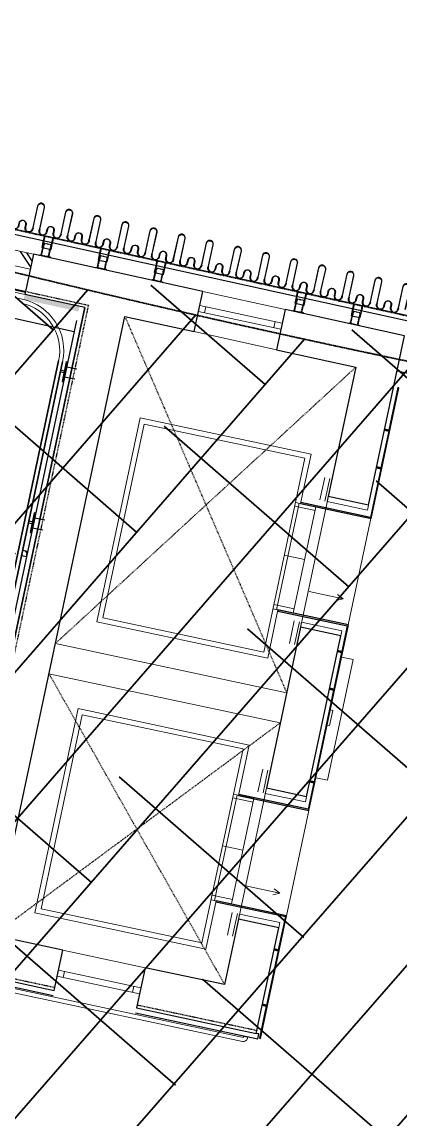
# Model space of a CAD drawing. Header units: millimetres. Extents: x 306 to 836129804, y -168137 to 818603917.
# Drawn here: x 834531193 to 834534871, y 818145153 to 818155819 of the extents above; entities that cross this region are included whole.
import ezdxf

# ---------------------------------------------------------------- set-up
doc = ezdxf.new("R2010")
doc.units = ezdxf.units.MM
doc.header["$LTSCALE"] = 3
for name, pattern in [('ACAD_ISO03W100', [30, 12, -18]), ('DASHED', [0.75, 0.5, -0.25]), ('Member Hidden', [4.5, 2.5, -2])]:
    doc.linetypes.add(name, pattern=pattern)
for name, color, linetype in [('_ANCILIARY HATCH', 1, 'Continuous'), ('_P34', 251, 'Continuous'), ('A-ALUM_CLADD', 251, 'Continuous'), ('A-ALUM_CLADD_H', 251, 'Member Hidden'), ('A-ALUM_CLADD_S', 251, 'Continuous'), ('A-DRAIN', 251, 'Continuous'), ('A-FLOR-BALUSTRADE', 251, 'Continuous'), ('A-FLOR-HRAL_FIX', 251, 'Continuous'), ('ADS060_1', 251, 'Continuous'), ('ADS230_O', 251, 'Member Hidden'), ('ADS240__', 251, 'Continuous'), ('ADS240_H', 251, 'Continuous'), ('ADS280_R', 251, 'Member Hidden')]:
    doc.layers.add(name, color=color, linetype=linetype)
for name, color, linetype, lineweight in [('A-DETL-MBND', 251, 'Continuous', 13), ('A-FLOR-HRAL', 251, 'Continuous', 13), ('A-GENM', 251, 'Continuous', 5), ('A-WALL', 251, 'Continuous', 5), ('ADS060', 251, 'Continuous', 30), ('ADS280__', 251, 'Continuous', 13), ('ADS280_BConcrete', 251, 'Continuous', 13), ('ADS280_S', 251, 'Continuous', 30), ('Eva-New', 1, 'ACAD_ISO03W100', 18), ('Hatch (HOR not under LTC submission)', 252, 'Continuous', 35), ('I-WALL', 8, 'Continuous', 30), ('UAJ-28STRU', 251, 'Continuous', 35)]:
    doc.layers.add(name, color=color, linetype=linetype, lineweight=lineweight)

# ---------------------------------------------------------------- blocks, each defined once
blk = doc.blocks.new('LFT_door_para - Lift Door 2200H x 1100W CLEAR-2646284-P34 STAIR AND LIFT TOWER AT BRIDGE DECK LEVEL')
at = {"layer": 'A-GENM'}
for p, q in [((-446.0857154356059, 200.0000000000001), (-446.0857154356059, -199.9999999999931)), ((-396.0857154356054, 200.0000000000001), (-446.0857154356059, 200.0000000000001)), ((-396.0857154356053, -199.9999999999931), (-396.0857154356054, 200.0000000000001)), ((853.914284564395, 200.0000000000001), (803.914284564395, 200)), ((803.914284564395, 200), (803.914284564395, -199.9999999999932)), ((853.9142845643947, -199.9999999999931), (853.914284564395, 200.0000000000001)), ((-621.0857154356069, -199.9999999999465), (1028.914284564393, -199.9999999999464)), ((-446.0857154356059, -199.9999999999931), (-396.0857154356053, -199.9999999999931)), ((803.914284564395, -199.9999999999932), (853.9142845643947, -199.9999999999931)), ((-396.0857154356054, -222.5000000002477), (-621.0857154356054, -222.5000000002476)), ((-396.0857154356053, -272.5000000007431), (-621.0857154356023, -272.5000000007431)), ((803.9142845643951, -222.5000000002476), (1028.914284564395, -222.5000000002476)), ((803.914284564395, -272.5000000007431), (1028.914284564398, -272.5000000007431))]:
    blk.add_line(p, q, dxfattribs=at)
blk = doc.blocks.new('Handrail Fix')
at = {"layer": 'A-FLOR-HRAL_FIX'}
for p, q in [((-50.00000059604645, 100.3151458501816), (-50, -8.344650268554688e-07)), ((49.99999940395355, 100.315146446228), (50, -3.576278686523438e-07)), ((-7.500000238418579, -15.00000083446503), (-7.49999988079071, -50.00000083446503)), ((7.50000011920929, -50.00000083446503), (7.499999761581421, -15.00000071525574))]:
    blk.add_line(p, q, dxfattribs=at)
blk.add_lwpolyline([(97.80346667766571, -1.192092895507812e-07), (-97.80346667766571, -1.192092895507812e-07), (-97.80346667766571, -15.00000131130219), (97.80346667766571, -15.00000143051147)], close=True, dxfattribs=at)
blk = doc.blocks.new('Cladding_Fixing')
at = {"layer": 'A-ALUM_CLADD_H', "ltscale": 0.3}
for p, q in [((0.2337154150009155, 33.0491738319397), (72.23171532154083, 32.5400218963623)), ((72.27697360515594, 38.93986201286316), (142.3540322780609, 38.44429433345795)), ((-0.233715295791626, -33.04917371273041), (71.76428484916687, -33.55832540988922)), ((71.71902656555176, -39.95816540718079), (141.7960855960846, -40.45373260974884))]:
    blk.add_line(p, q, dxfattribs=at)
at = {"layer": 'A-ALUM_CLADD_H', "ltscale": 0.2}
for p, q in [((118.7305524349213, 32.21119368076324), (72.23171496391296, 32.54002177715302)), ((118.7659106254578, 37.21106898784637), (72.26707303524017, 37.53989696502686)), ((118.7659106254578, 37.2110687494278), (118.227764248848, -38.88702857494354)), ((118.2277636528015, -38.88702881336212), (71.72892618179321, -38.55820059776306)), ((118.2631219625473, -33.88715398311615), (71.76428461074829, -33.5583256483078))]:
    blk.add_line(p, q, dxfattribs=at)
at = {"layer": 'A-ALUM_CLADD_H', "ltscale": 0.1}
for p, q in [((142.3540327548981, 38.44429469108582), (187.1788446903229, 38.12730467319489)), ((142.3893904685974, 43.44416975975037), (187.2142174243927, 43.12717986106873)), ((141.623131275177, -45.45263481140137), (186.5852938890457, -45.77059614658356)), ((141.6584891080856, -40.45275986194611), (186.6206666231155, -40.77072107791901))]:
    blk.add_line(p, q, dxfattribs=at)
at = {"layer": 'A-ALUM_CLADD_S'}
for p, q in [((0.2690731287002563, 38.04904866218567), (72.26707315444946, 37.53989684581757)), ((72.31233143806458, 43.93973696231842), (71.68366885185242, -44.95804023742676)), ((72.31233143806458, 43.93973696231842), (142.3893903493881, 43.44416964054108)), ((-0.269073486328125, -38.04904878139496), (71.72892677783966, -38.55820059776306)), ((71.68366885185242, -44.95804023742676), (141.7607278823853, -45.45360743999481))]:
    blk.add_line(p, q, dxfattribs=at)
blk.add_lwpolyline([(-8.353578329086304, -49.94217658042908), (-7.646420836448669, 50.05532348155975), (0.3535786867141724, 49.9987496137619), (-0.3535784482955933, -49.99874973297119)], close=True, dxfattribs=at)
blk = doc.blocks.new('Cladding')
at = {"layer": 'A-ALUM_CLADD', "flags": 128}
for points in [[(212.3078780174255, -5117.429079174995), (201.808140039444, -5117.354798793793, -1), (202.3457899093628, -5041.356700062752), (229.3451141119003, -5041.547706961632, 1), (229.797872543335, -4977.549309492111), (202.798547744751, -4977.358301401138, -1), (203.3361977338791, -4901.360204219818), (213.8359352350235, -4901.434484839439), (213.8147126436234, -4904.434409618378), (203.3149741888046, -4904.36012840271, 0.9999999999999999), (202.8197705745697, -4974.358377456665), (229.8190947771072, -4974.549383640289, -0.9999999999999999), (229.323890209198, -5044.547633051872), (202.3245666027069, -5044.356625795364, 0.9999999999999999), (201.8293627500534, -5114.354873299599), (212.3291008472443, -5114.429154038429)], [(215.3078145980835, -5117.450302243233), (428.8020687103271, -5118.960671424866, -1), (428.349310874939, -5182.959070682526), (214.8550570011139, -5181.448701381683), (214.8338325023651, -5184.448625802994), (428.3280875682831, -5185.958994150162, 0.9999999999999999), (428.8232915401459, -5115.960746765137), (215.3290374279022, -5114.450378060341)], [(210.3270626068115, -5397.42207300663), (199.8273236751556, -5397.347791194916, -1), (200.3649733066559, -5321.349693655968), (227.364297747612, -5321.540701508522, 1), (227.8170570135117, -5257.542303442955), (200.8177313804626, -5257.351295113564, -1), (201.3553819656372, -5181.353196978569), (211.8551198244095, -5181.427477478981), (211.8338972330093, -5184.427403211594), (201.3341586589813, -5184.353121995926, 0.9999999999999999), (200.8389551639557, -5254.351370930672), (227.8382787704468, -5254.542377233505, -0.9999999999999999), (227.3430752754211, -5324.540626168251), (200.3437507152557, -5324.349618792534, 0.9999999999999999), (199.8485474586487, -5394.347867369652), (210.3482849597931, -5394.422148108482)], [(213.3269978761673, -5397.443109989166), (426.8212517499924, -5398.953480362892, -1), (426.3684928417206, -5462.951878070831), (212.8742399215698, -5461.441508769989), (212.8530162572861, -5464.441433310509), (426.3472712039948, -5465.951803088188, 0.9999999999999999), (426.8424744606018, -5395.953555107117), (213.3482203483582, -5394.443185448647)], [(208.3462462425232, -5677.415066003799), (197.8465087413788, -5677.34078514576, -1), (198.3841576576233, -5601.342687249184), (225.383482336998, -5601.533694148064, 1), (225.8362407684326, -5537.535296320915), (198.8369157314301, -5537.344289302826, -1), (199.374566078186, -5461.346190929413), (209.8743042945862, -5461.420470952988), (209.8530813455582, -5464.420395374298), (199.3533425331116, -5464.346115350723, 0.9999999999999999), (198.8581390380859, -5534.344363451004), (225.8574631214142, -5534.535371422768, -0.9999999999999999), (225.3622591495514, -5604.533619523048), (198.3629353046417, -5604.342611908913, 0.9999999999999999), (197.8677318096161, -5674.340860724449), (208.3674693107605, -5674.415140986443)], [(206.3654298782349, -5957.408059477806), (195.8656921386719, -5957.333778619766, -1), (196.4033421278, -5881.335681080818), (223.4026665687561, -5881.52668774128, 1), (223.8554250001907, -5817.528289198875), (196.8561000823975, -5817.337282776833, -1), (197.3937504291534, -5741.339184641838), (207.8934881687164, -5741.413464188576), (207.8722653388977, -5744.413389801979), (197.3725266456604, -5744.339108467102, 0.9999999999999999), (196.8773233890533, -5814.33735704422), (223.8766479492188, -5814.528364658356, -0.9999999999999999), (223.3814432621002, -5884.526613116264), (196.3821196556091, -5884.335605978966, 0.9999999999999999), (195.8869153261185, -5954.333854436874), (206.3866535425186, -5954.408134698868)], [(211.3461730480194, -5677.436289548874), (424.8404264450073, -5678.946657776833, -1), (424.3876695632935, -5742.945057272911), (210.8934144973755, -5741.434687495232), (210.8721922636032, -5744.434612870216), (424.366446018219, -5745.944981694221, 0.9999999999999999), (424.8616496324539, -5675.946733117104), (211.3673961162567, -5674.436364650726)], [(209.3653559684753, -5957.429097771645), (422.859610080719, -5958.939466357231, -1), (422.4068520069122, -6022.937864899635), (208.9125983715057, -6021.427495598793), (208.8913748264313, -6024.427420496941), (422.3856290578842, -6025.937789320946, 0.9999999999999999), (422.880833029747, -5955.939541578293), (209.3865783214569, -5954.429172039032)], [(204.3846145868301, -6237.401053071022), (193.8848767280579, -6237.326772332191, -1), (194.4225269556046, -6161.328674435616), (221.4218512773514, -6161.519681572914, 1), (221.874608874321, -6097.521282196045), (194.8752837181091, -6097.330275416374, -1), (195.4129346609116, -6021.332177400589), (205.9126727581024, -6021.40645813942), (205.8914494514465, -6024.406382799149), (195.3917112350464, -6024.332102537155, 0.9999999999999999), (194.8965076208115, -6094.330351352692), (221.8958320617676, -6094.521358370781, -0.9999999999999999), (221.4006280899048, -6164.519606471062), (194.401303768158, -6164.328599214554, 0.9999999999999999), (193.9060994386673, -6234.326847434044), (204.405837893486, -6234.401128649712)], [(207.3845410346985, -6237.422275781631), (420.87879550457, -6238.932644963264, -1), (420.4260375499725, -6302.931044459343), (206.9317831993103, -6301.420674681664), (206.9105608463287, -6304.420599222183), (420.4048144817352, -6305.930968999863, 0.9999999999999999), (420.9000180959702, -6235.932720661163), (207.4057646989822, -6234.422351717949)], [(202.4037983417511, -6517.394046783447), (191.9040608406067, -6517.31976544857, -1), (192.4417111873627, -6441.321667313576), (219.4410347938538, -6441.512674570084, 1), (219.893793463707, -6377.514276385307), (192.8944687843323, -6377.323268890381, -1), (193.4321184158325, -6301.325170397758), (203.931856751442, -6301.399450659752), (203.9106338024139, -6304.399376988411), (193.410896062851, -6304.325095772743, 0.9999999999999999), (192.915691614151, -6374.323343873024), (219.9150165319443, -6374.514351248741, -0.9999999999999999), (219.4198126792908, -6444.51259958744), (192.4204879999161, -6444.321593165398, 0.9999999999999999), (191.9252842664719, -6514.319840431213), (202.4250221252441, -6514.394121170044)], [(200.4229834079742, -6797.387040019035), (189.9232449531555, -6797.312759041786, -1), (190.4608956575394, -6721.314660429955), (217.4602196216583, -6721.505668640137, 1), (217.9129772186279, -6657.507269978523), (190.9136524200439, -6657.316262364388, -1), (191.4513030052185, -6581.318164825439), (201.9510412216187, -6581.392445087433), (201.9298186302185, -6584.39237010479), (191.4300796985626, -6584.318089127541, 0.9999999999999999), (190.9348754882812, -6654.316337943077), (217.9342005252838, -6654.507344841957, -0.9999999999999999), (217.4389967918396, -6724.505593419075), (190.4396722316742, -6724.314585804939, 0.9999999999999999), (189.9444680213928, -6794.312834262848), (200.444206237793, -6794.387115240097)], [(205.4037245512009, -6517.415084481239), (418.8979780673981, -6518.925452947617, -1), (418.4452211856842, -6582.923851966858), (204.950966835022, -6581.413482785225), (204.9297432899475, -6584.413407206535), (418.4239979982376, -6585.923776626587, 0.9999999999999999), (418.919201374054, -6515.925528764725), (205.4249477386475, -6514.415159463882)], [(203.4229176044464, -6797.408263087273), (416.9171714782715, -6798.91863155365, -1), (416.464412689209, -6862.917030453682), (202.9701591730118, -6861.40666115284), (202.9489364624023, -6864.406586527824), (416.4431900978088, -6865.916955113411, 0.9999999999999999), (416.9383949041367, -6795.918707489967), (203.4441397190094, -6794.408338308334)], [(198.4421670436859, -7077.380033016205), (187.9424300193787, -7077.305752277374, -1), (188.4800796508789, -7001.307655215263), (215.4794034957886, -7001.498661398888, 1), (215.9321613311768, -6937.500262975693), (188.9328372478485, -6937.309256076813, -1), (189.4704866409302, -6861.3111577034), (199.9702255725861, -6861.385438799858), (199.9490027427673, -6864.385363578796), (189.4492635726929, -6864.311082720757, 0.9999999999999999), (188.9540603160858, -6934.309330821037), (215.9533849954605, -6934.500338196754, -0.9999999999999999), (215.458181142807, -7004.498586416245), (188.4588568210602, -7004.307579040527, 0.9999999999999999), (187.9636528491974, -7074.305827975273), (198.4633901119232, -7074.380108714104)], [(196.4613518714905, -7357.37302672863), (185.9616137742996, -7357.298745989799, -1), (186.4992635250092, -7281.300647974014), (213.4985880851746, -7281.491655111313, 1), (213.9513456821442, -7217.493256449699), (186.9520208835602, -7217.30224943161, -1), (187.4896714687347, -7141.304151296616), (197.9894099235535, -7141.378432154655), (197.9681866168976, -7144.378356575966), (187.4684484004974, -7144.304075956345, 0.9999999999999999), (186.9732439517975, -7214.302324414253), (213.9725694656372, -7214.493332147598, -0.9999999999999999), (213.4773646593094, -7284.491579651833), (186.4780406951904, -7284.300572752953, 0.9999999999999999), (185.9828367233276, -7354.298821806908), (196.4825747013092, -7354.373101592064)], [(201.4420999288559, -7077.401070952415), (414.9363540410995, -7078.91143989563, -1), (414.4835963249207, -7142.909839034081), (200.989342212677, -7141.399469256401), (200.968119263649, -7144.399394869804), (414.4623727798462, -7145.909763216972, 0.9999999999999999), (414.9575765132904, -7075.911514878273), (201.4633231163025, -7074.401145458221)], [(199.4612848758698, -7357.394250392914), (412.9555387496948, -7358.904618024826, -1), (412.5027806758881, -7422.903017640114), (199.008526802063, -7421.392648458481), (198.9873034954071, -7424.392573356628), (412.4815576076508, -7425.90294277668, 0.9999999999999999), (412.9767619371414, -7355.904694080353), (199.4825077056885, -7354.394324421883)], [(194.4805359840393, -7637.366020560265), (183.9807976484299, -7637.291739583015, -1), (184.5184481143951, -7561.293641328812), (211.5177720785141, -7561.484648108482, 1), (211.9705300331116, -7497.486249566078), (184.9712054729462, -7497.295242547989, -1), (185.508855342865, -7421.297144412994), (196.0085937976837, -7421.371425867081), (195.9873708486557, -7424.37135052681), (185.4876327514648, -7424.297069430351, 0.9999999999999999), (184.9924280643463, -7494.295318007469), (211.991753578186, -7494.486325621605, -0.9999999999999999), (211.4965496063232, -7564.484573364258), (184.49722468853, -7564.293566584587, 0.9999999999999999), (184.0020208358765, -7634.291814923286), (194.5017585754395, -7634.366095542908)], [(197.4804670810699, -7637.387058496475), (410.9747214317322, -7638.897426724434, -1), (410.5219640731812, -7702.895826101303), (197.0277097225189, -7701.385455965996), (197.0064871311188, -7704.385381698608), (410.5007401704788, -7705.895750164986, 0.9999999999999999), (410.9959442615509, -7635.897501826286), (197.501690864563, -7634.387133479118)], [(192.4997206926346, -7917.359013676643), (181.9999812841415, -7917.284732699394, -1), (182.5376324653625, -7841.286634922028), (209.5369560718536, -7841.477641820908, 1), (209.9897139072418, -7777.479243516922), (182.9903906583786, -7777.288236856461, -1), (183.5280394554138, -7701.29013812542), (194.0277779102325, -7701.364419102669), (194.0065553188324, -7704.364344477654), (183.5068168640137, -7704.290063261986, 0.9999999999999999), (183.0116128921509, -7774.288311958313), (210.0109374523163, -7774.479318976402, -0.9999999999999999), (209.5157339572906, -7844.477566480637), (182.5164086818695, -7844.286559581757, 0.9999999999999999), (182.0212055444717, -7914.284808039665), (192.5209426879883, -7914.359088778496)], [(190.5189046859741, -8197.35200726986), (180.0191663503647, -8197.277726888657, -1), (180.5568165779114, -8121.279628515244), (207.5561407804489, -8121.470635056496, 1), (208.008898973465, -8057.472237706184), (181.009575009346, -8057.28122985363, -1), (181.5472242832184, -7981.283131361008), (192.0469626188278, -7981.357411980629), (192.0257395505905, -7984.357337117195), (181.5260014533997, -7984.283055901527, 0.9999999999999999), (181.0307968854904, -8054.28130531311), (208.0301215648651, -8054.472311377525, -0.9999999999999999), (207.5349177122116, -8124.470559954643), (180.5355927944183, -8124.279553294182, 0.9999999999999999), (180.0403901338577, -8194.277801632881), (190.5401269197464, -8194.352082014084)], [(195.4996528625488, -7917.380236625671), (408.9939069747925, -7918.890605807304, -1), (408.5411477088928, -7982.889005064964), (195.0468949079514, -7981.378635287285), (195.0256714820862, -7984.378559231758), (408.5199253559113, -7985.888929128647, 0.9999999999999999), (409.0151288509369, -7915.890680909157), (195.5208747386932, -7914.380311727524)], [(193.518835067749, -8197.373044133186), (407.013089299202, -8198.883414268494, -1), (406.5603311061859, -8262.88181257248), (193.0660774707794, -8261.371443152428), (193.0448544025421, -8264.371367573738), (406.5391081571579, -8265.881737351418, 0.9999999999999999), (407.0343126058578, -8195.883488893509), (193.5400584936142, -8194.373120069504)], [(188.5380887985229, -8477.345000386238), (178.0383504629135, -8477.270720005035, -1), (178.5760008096695, -8401.27262198925), (205.5753248929977, -8401.46362888813, 1), (206.0280826091766, -8337.465230345726), (179.0287593603134, -8337.274222970009, -1), (179.5664083957672, -8261.276125311852), (190.0661466121674, -8261.350405097008), (190.0449235439301, -8264.35033082962), (179.5451853275299, -8264.27604997158, 0.9999999999999999), (179.0499811172485, -8334.274297952652), (206.0493054389954, -8334.46530520916, -0.9999999999999999), (205.5541017055511, -8404.463553786278), (178.5547775030136, -8404.272547125816, 0.9999999999999999), (178.0595736503601, -8474.270795106888), (188.5593118667603, -8474.345075249672)], [(191.5380191802979, -8477.366409540176), (405.0322723388672, -8478.876777529716, -1), (404.5795142650604, -8542.875175952911), (191.0852605104446, -8541.36480820179), (191.0640375614166, -8544.364732384682), (404.5582904815674, -8545.875101089478, 0.9999999999999999), (405.0534956455231, -8475.876853585243), (191.5592412948608, -8474.366483569145)], [(186.5572726726532, -8757.337994337082), (176.0575342178345, -8757.263712763786, -1), (176.5951845645905, -8681.265614628792), (203.594509601593, -8681.456622719765, 1), (204.0472671985626, -8617.45822417736), (177.0479423999786, -8617.267216563225, -1), (177.5855932235718, -8541.269118666649), (188.0853308439255, -8541.34339916706), (188.0641070604324, -8544.343323111534), (177.5643699169159, -8544.269042730331, 0.9999999999999999), (177.0691657066345, -8614.267290830612), (204.0684900283813, -8614.458299398422, -0.9999999999999999), (203.5732862949371, -8684.456547260284), (176.5739617347717, -8684.265540122986, 0.9999999999999999), (176.0787576436996, -8754.263788938522), (186.5784955024719, -8754.338069438934)], [(189.5572018623352, -8757.359217643738), (403.0514550209045, -8758.869586229324, -1), (402.5986981391907, -8822.86798465252), (189.1044430732727, -8821.357615351677), (189.0832207202911, -8824.357540726662), (402.5774745941162, -8825.867909669876, 0.9999999999999999), (403.0726783275604, -8755.869661569595), (189.5784248113632, -8754.359291791916)]]:
    blk.add_lwpolyline(points, format="xyb", close=True, dxfattribs=at)
at = {"layer": 'A-ALUM_CLADD_H'}
blk.add_line((195.0018336772919, -1.378992199897766), (98.51516270637512, -13639.68931663036), dxfattribs=at)
at = {"layer": 'A-ALUM_CLADD_S'}
for p, q in [((150.0029596090317, -1.060625433921814), (53.75258409976959, -13605.97087645531)), ((200.0017085075378, -1.414350628852844), (103.4887883663177, -13643.43505322933))]:
    blk.add_line(p, q, dxfattribs=at)
for p in [(-29.38911819458008, -5287.724304914474), (-33.35074937343597, -5847.710291862488), (-37.31238007545471, -6407.696278572083), (-47.21645879745483, -7807.661245465279), (-51.17809116840363, -8367.647232413292)]:
    blk.add_blockref('Cladding_Fixing', p, dxfattribs=at)
blk = doc.blocks.new('3A35X-MAGP-P-LD-00-0')
at = {"layer": 'ADS060'}
h = blk.add_hatch(dxfattribs=at)
h.set_pattern_fill('FP_1', color=256, scale=0.9999999999999998, angle=0.4247657505205502, style=0, pattern_type=2)
h.set_pattern_definition([(122.9987037505205, (835227484.5833691, 818098913.8702449), (-149.1178177614596, -96.83344683558539), []), (122.9987037505205, (835227298.2471479, 818098953.481638), (-149.1178177614596, -96.83344683558539), [])])
h.paths.add_polyline_path([(834531277.586486, 818153413.4529101), (834531311.9469162, 818153558.6764684), (834527237.4670022, 818154456.1377065), (834527206.2793324, 818154309.4276183)])
for points in [[(834534859.9421495, 818152262.2181052), (834534850.1607717, 818152264.2976842), (834534581.7673534, 818151001.8992735), (834534591.548782, 818150999.8199346), (834534847.3626636, 818152203.0500259)], [(834534762.3028126, 818151851.0545111), (834534721.1777666, 818151859.7968848), (834534719.0984277, 818151850.015456), (834534760.2232336, 818151841.2731333)], [(834534684.3950801, 818151484.6125971), (834534643.2790366, 818151493.3530571), (834534641.1996975, 818151483.5716281), (834534682.3155009, 818151474.8312194)], [(834534591.548782, 818150999.8199346), (834533904.7910243, 818151145.8110886), (834533902.7116857, 818151136.0296596), (834534589.4692031, 818150990.0385569)], [(834534358.3188481, 818149958.5573425), (834533682.9255698, 818150102.1326323), (834533680.8462309, 818150092.3512034), (834534356.2395093, 818149948.7759136)], [(834534368.1002771, 818149956.4780036), (834534358.3188481, 818149958.5573425), (834533975.0966992, 818148155.840009), (834533984.878128, 818148153.7606702), (834534339.5134236, 818149822.0024359)], [(834534303.2443548, 818149699.4811282), (834534263.723221, 818149707.8825419), (834534261.6438822, 818149698.1011131), (834534301.1650162, 818149689.6996996)], [(834534223.266286, 818149323.2558718), (834534225.3456248, 818149333.0373007), (834534185.8244908, 818149341.4387144), (834534183.7451521, 818149331.6572853)], [(834534034.0464512, 818148433.1458483), (834533994.5253173, 818148441.5472618), (834533992.4459784, 818148431.7658329), (834534031.9671123, 818148423.3644193)], [(834533977.1760381, 818148165.6214379), (834533301.7827598, 818148309.1967276), (834533299.7034209, 818148299.4152986), (834533975.0966992, 818148155.840009)], [(834533757.0206519, 818147132.3212203), (834533082.1020627, 818147275.7956007), (834533080.0227239, 818147266.0141716), (834533754.941313, 818147122.5397916)], [(834533766.8020809, 818147130.2418816), (834533757.0206519, 818147132.3212203), (834533503.3413131, 818145938.986903), (834533513.1227419, 818145936.9075642)], [(834533686.3221753, 818146799.748143), (834533647.2757303, 818146808.0486469), (834533645.1963913, 818146798.2672182), (834533684.2428366, 818146789.9667143)], [(834533571.9585389, 818146261.7695574), (834533532.912094, 818146270.0700612), (834533530.8327552, 818146260.2886326), (834533569.8792, 818146251.9881284)]]:
    blk.add_hatch(color=256, dxfattribs=at).paths.add_polyline_path(points, flags=0)
at = {"layer": 'ADS060_1', "extrusion": (1.103785099687133e-16, 4.629350992820308e-16, -1)}
blk.add_hatch(color=256, dxfattribs=at).paths.add_polyline_path([(-834531744.0270643, 818153004.0126498), (-834531754.4244763, 818153052.9472822), (-834531220.5069984, 818153170.3735415), (-834531209.7649306, 818153121.5410932)])
at = {"layer": 'ADS240_H'}
h = blk.add_hatch(dxfattribs=at)
h.set_pattern_fill('FP_4', color=256, scale=0.9999999999999999, angle=77.99869999315027, style=0, pattern_type=2)
h.set_pattern_definition([(122.9986999931502, (835227515.2774531, 818096118.4349174), (-41.93414626311859, -27.23100029714987), [])])
h.paths.add_polyline_path([(834531237.7531354, 818150622.4467893), (834531248.1498297, 818150671.3539336), (834531199.1858333, 818150681.7627134), (834531188.8531909, 818150632.8419532)], flags=0)
h.paths.add_polyline_path([(834531139.8834574, 818150643.2519526), (834531150.2243482, 818150692.1709596), (834528915.3087554, 818151167.2699338), (834528904.9120612, 818151118.3627894), (834531139.8276539, 818150643.2638154)], flags=0)
at = {"layer": 'A-DETL-MBND'}
for p, q in [((834532921.8943089, 818153062.312829), (834533724.0154883, 818152891.7976873)), ((834532968.0275785, 818152991.1650743), (834532980.5036114, 818153049.8536472)), ((834532909.418276, 818153003.6242561), (834533711.5394552, 818152833.1091143)), ((834533642.9461678, 818152847.6906942), (834533655.4222009, 818152906.3792672)), ((834531920.2614514, 818149986.0507209), (834532341.8658445, 818151969.3221725)), ((834532380.3762944, 818151910.0183342), (834531979.5652897, 818150024.5611706)), ((834532341.8658445, 818151969.3221725), (834534004.7087457, 818151615.8345692)), ((834533945.4049073, 818151577.3241192), (834532380.3762944, 818151910.0183342)), ((834533544.5939027, 818149691.8669559), (834533945.4049073, 818151577.3241192)), ((834533902.7116857, 818151136.0296596), (834534004.7087457, 818151615.8345692)), ((834533668.2534264, 818150105.2516406), (834533888.0395422, 818151139.148668)), ((834534050.9516714, 818151104.5167625), (834533853.8045412, 818151146.4263539)), ((834533831.1655557, 818150070.6197352), (834534050.9516714, 818151104.5167625)), ((834533846.6233596, 818151112.6453186), (834534043.7704895, 818151070.7357273)), ((834534367.6255879, 818149956.578913), (834534587.8911582, 818150990.3740181)), ((834533744.999405, 818150634.5955374), (834533942.1465349, 818150592.685946)), ((834533986.3035907, 818150280.5657858), (834534318.8721708, 818150209.868265)), ((834534318.8721708, 818150209.868265), (834534250.6659092, 818150194.1232388)), ((834534318.8721708, 818150209.868265), (834534262.9686412, 818150251.9965851)), ((834533682.9255697, 818150102.1326323), (834533583.1043526, 818149632.5631174)), ((834533634.0184255, 818150112.5293264), (834533831.1655557, 818150070.6197352)), ((834533643.3754504, 818150156.5457562), (834533840.5225804, 818150114.636165)), ((834533583.1043526, 818149632.5631174), (834531920.2614514, 818149986.0507209)), ((834531979.5652897, 818150024.5611706), (834533544.5939027, 818149691.8669559)), ((834531319.4379442, 818147159.7136892), (834531741.0423374, 818149142.9851408)), ((834531741.0423374, 818149142.9851408), (834533403.8852388, 818148789.4975374)), ((834534185.7640967, 818148978.5188913), (834534216.9541794, 818149125.2403237)), ((834534216.9541794, 818149125.2403237), (834534192.5006074, 818149130.4386709)), ((834531779.5527873, 818149083.6813025), (834531378.7417825, 818147198.2241392)), ((834533344.5814003, 818148750.9870875), (834531779.5527873, 818149083.6813025)), ((834534161.3105248, 818148983.7172384), (834534185.7640967, 818148978.5188913)), ((834533299.8088396, 818148299.9111992), (834533403.8852388, 818148789.4975374)), ((834532943.7703955, 818146865.5299242), (834533344.5814003, 818148750.9870875)), ((834533067.4299194, 818147278.9146087), (834533285.1366963, 818148303.0302074)), ((834533230.3420485, 818147244.2827034), (834533448.0488251, 818148268.3983021)), ((834533243.7205137, 818148276.5268582), (834533440.8676436, 818148234.6172668)), ((834533448.0488251, 818148268.3983021), (834533250.9016954, 818148310.3078935)), ((834533766.8020809, 818147130.2418816), (834533984.878128, 818148153.7606702)), ((834533144.1758978, 818147808.2585057), (834533341.3230278, 818147766.3489145)), ((834533368.3038307, 818147419.4238548), (834533700.8724109, 818147348.7263341)), ((834533042.5519434, 818147330.2087245), (834533239.6990732, 818147288.2991333)), ((834533700.8724109, 818147348.7263341), (834533632.666149, 818147332.9813079)), ((834533700.8724109, 818147348.7263341), (834533644.968881, 818147390.8546541)), ((834531378.7417825, 818147198.2241392), (834532943.7703955, 818146865.5299242)), ((834533082.1020627, 818147275.7956007), (834532982.2808454, 818146806.2260859)), ((834533033.1949184, 818147286.1922948), (834533230.3420485, 818147244.2827034)), ((834532982.2808454, 818146806.2260859), (834531319.4379442, 818147159.7136892)), ((834531548.1308492, 818146599.9843094), (834532350.2520288, 818146429.4691672)), ((834531594.264119, 818146528.8365546), (834531606.740152, 818146587.5251276)), ((834531535.6548162, 818146541.2957364), (834532337.775996, 818146370.7805945)), ((834532269.1827081, 818146385.3621745), (834532281.6587414, 818146444.0507474))]:
    blk.add_line(p, q, dxfattribs=at)
blk.add_lwpolyline([(834534052.2613455, 818148470.7384188), (834534301.7820066, 818149644.5098786), (834534414.2684383, 818149620.5974821), (834534164.7477772, 818148446.8260223)], close=True, dxfattribs=at)
at = {"layer": 'A-DRAIN'}
for p, q in [((834526750.7125175, 818153897.6765891), (834531702.4526991, 818152808.442436)), ((834538692.7699941, 818151577.8002349), (834534841.3391154, 818152425.0485197))]:
    blk.add_line(p, q, dxfattribs=at)
at = {"layer": 'A-FLOR-BALUSTRADE', "extrusion": (1.490972701279067e-07, -3.279811924478855e-08, 0.9999999999999885), "const_width": 17.99999999999998, "elevation": 97.59180554065418, "flags": 128}
blk.add_lwpolyline([(834527156.9024708, 818154089.8987212), (834531225.8830234, 818153194.8125184)], dxfattribs=at)
at = {"layer": 'A-FLOR-HRAL', "lineweight": 35}
for p, q in [((834531549.7411451, 818152522.9014579), (834530762.7247461, 818148820.6933272)), ((834531588.8668604, 818152514.584103), (834530803.6603678, 818148820.889963))]:
    blk.add_line(p, q, dxfattribs=at)
at = {"layer": 'A-FLOR-HRAL'}
for p, q in [((834533338.2919921, 818145907.6170233), (834527601.4250755, 818147127.1617548)), ((834533346.6093471, 818145946.7427385), (834527609.7424308, 818147166.2874706)), ((834533348.6894286, 818145956.5276616), (834533346.6093471, 818145946.7427385)), ((834533348.6894286, 818145956.5276616), (834533387.815144, 818145948.2103057)), ((834533387.815144, 818145948.2103057), (834533385.7350624, 818145938.4253836))]:
    blk.add_line(p, q, dxfattribs=at)
for centre, radius, start, end in [((834531085.1232749, 818152621.6700498), 475.0000000000002, 347.9987006783902, 77.59379329978356), ((834531085.1232749, 818152621.6700498), 514.9999999999999, 347.9987006783902, 77.59379329978356), ((834533346.609347, 818145946.7427386), 39.99999999999997, 257.9987006886711, 347.9987006783902)]:
    blk.add_arc(centre, radius, start, end, dxfattribs=at)
at = {"layer": 'A-WALL'}
for p, q in [((834534721.1777666, 818151859.7968848), (834534719.0984277, 818151850.015456)), ((834534263.723221, 818149707.8825419), (834534261.6438822, 818149698.1011131)), ((834534185.8244908, 818149341.4387144), (834534183.7451521, 818149331.6572853)), ((834533994.5253173, 818148441.5472618), (834533992.4459784, 818148431.7658329)), ((834533647.2757303, 818146808.0486469), (834533645.1963913, 818146798.2672182)), ((834533530.8327552, 818146260.2886326), (834533532.912094, 818146270.0700612)), ((834533532.912094, 818146270.0700612), (834533530.8327552, 818146260.2886326))]:
    blk.add_line(p, q, dxfattribs=at)
at = {"layer": 'ADS060_1'}
for p, q in [((834530440.3692861, 818146631.008164), (834531803.2630411, 818153042.2038721)), ((834531725.2112101, 818152915.5008912), (834530854.8296311, 818148821.1343104)), ((834530381.0654474, 818146592.4977139), (834531496.1483344, 818146355.453086)), ((834532298.2695138, 818146184.9379438), (834533486.6691014, 818145932.307631)), ((834533497.0657957, 818145981.2147754), (834533472.6122236, 818145986.4131224)), ((834533486.6691014, 818145932.307631), (834533497.0657957, 818145981.2147754))]:
    blk.add_line(p, q, dxfattribs=at)
at = {"layer": 'ADS230_O'}
for p, q in [((834532193.9323869, 818152956.2652107), (834533767.6394038, 818149297.9404328)), ((834531517.9107729, 818149776.1883669), (834534440.2731909, 818152462.0805798)), ((834531455.5306073, 818149482.7455019), (834533164.5276679, 818146460.8393322)), ((834533705.2592386, 818149004.4975679), (834530914.7990369, 818146939.0872663))]:
    blk.add_line(p, q, dxfattribs=at)
at = {"layer": 'ADS240__'}
for p, q in [((834531188.7906017, 818150632.8552583), (834531237.7531354, 818150622.4467893)), ((834531248.1498297, 818150671.3539336), (834531199.1858333, 818150681.7627134)), ((834531237.7531354, 818150622.4467893), (834531248.1498297, 818150671.3539336))]:
    blk.add_line(p, q, dxfattribs=at)
at = {"layer": 'ADS280__'}
for p, q in [((834531306.4435138, 818153561.0331314), (834527237.4670008, 818154456.1376987)), ((834531274.2166593, 818153414.5359305), (834527205.2401462, 818154309.6404977)), ((834531220.5069983, 818153170.3735412), (834527151.5304857, 818154065.4781088)), ((834531195.7665385, 818153124.6442719), (834527152.3388093, 818154014.1094177))]:
    blk.add_line(p, q, dxfattribs=at)
for points in [[(834532951.0115871, 818153199.2565546), (834533751.8829774, 818153023.0786788)], [(834533668.7073437, 818152631.8117421), (834532867.8359537, 818152807.9896183)]]:
    blk.add_lwpolyline(points, dxfattribs=at)
at = {"layer": 'ADS280_BConcrete'}
for p, q in [((834533767.6394038, 818149297.9404328), (834531517.9107727, 818149776.1883667)), ((834531455.5306073, 818149482.7455019), (834533705.2592386, 818149004.4975679)), ((834532391.8388058, 818146625.097744), (834531589.7176262, 818146795.612886))]:
    blk.add_line(p, q, dxfattribs=at)
at = {"layer": 'ADS280_R'}
for p, q in [((834531226.957239, 818153199.6957501), (834531838.8014132, 818153065.103492)), ((834531838.8014125, 818153065.1034924), (834530475.9506326, 818146654.1099378)), ((834530475.9506326, 818146654.1099378), (834531512.7820888, 818146433.7000202)), ((834532314.9032683, 818146263.1848786), (834533478.8492838, 818146015.7529131))]:
    blk.add_line(p, q, dxfattribs=at)
at = {"layer": 'ADS280_S'}
for p, q in [((834531306.4435136, 818153561.0331312), (834531220.5069984, 818153170.3735415)), ((834532951.0115871, 818153199.2565546), (834531306.4435136, 818153561.0331312)), ((834531803.2576396, 818153042.1784635), (834531220.5069982, 818153170.3735414)), ((834532867.8359538, 818152807.9896181), (834532951.0110664, 818153199.2566692)), ((834531803.2630411, 818153042.2038721), (834530440.3683299, 818146631.0036669)), ((834530914.799037, 818146939.0872666), (834532193.9323869, 818152956.2652107)), ((834532193.9323868, 818152956.2652107), (834532867.8359538, 818152807.9896181)), ((834533751.8829774, 818153023.0786787), (834533668.7073437, 818152631.8117421)), ((834534914.1177946, 818152767.407089), (834533751.8829771, 818153023.0786788)), ((834534564.3676318, 818151122.1455014), (834534914.1177946, 818152767.407089)), ((834533668.7073437, 818152631.8117421), (834534440.2731907, 818152462.0805795)), ((834534440.2731907, 818152462.0805795), (834534173.1104785, 818151205.3190547)), ((834534564.3676318, 818151122.1455011), (834534173.1104785, 818151205.3190548)), ((834533902.7964288, 818149933.7333066), (834533570.1022136, 818148368.7046937)), ((834534294.053581, 818149850.5597533), (834533902.7964288, 818149933.7333066)), ((834533961.3593664, 818148285.5311401), (834534294.0535818, 818149850.559753)), ((834533961.3593665, 818148285.5311401), (834533570.1022136, 818148368.7046937)), ((834533299.7875122, 818147097.1158788), (834533164.527668, 818146460.8393323)), ((834533691.0446653, 818147013.9423252), (834533299.7875122, 818147097.1158788)), ((834533472.6112674, 818145986.4086252), (834533691.0446653, 818147013.9423252)), ((834531589.7176262, 818146795.612886), (834530914.7990369, 818146939.0872663)), ((834531506.5440723, 818146404.3557327), (834531589.7176262, 818146795.612886)), ((834530440.3683299, 818146631.0036668), (834531506.5440723, 818146404.3557327)), ((834532391.8388058, 818146625.097744), (834532308.6652521, 818146233.8405907)), ((834533164.527668, 818146460.8393323), (834532391.8388058, 818146625.097744)), ((834532308.6652521, 818146233.8405907), (834533472.6112674, 818145986.4086252))]:
    blk.add_line(p, q, dxfattribs=at)
at = {"layer": 'I-WALL'}
for p, q in [((834534589.4692031, 818150990.0385569), (834534859.9421495, 818152262.2181052)), ((834534850.1607717, 818152264.2976842), (834534762.3028126, 818151851.0545111)), ((834534859.9421495, 818152262.2181052), (834534850.1607717, 818152264.2976842)), ((834534760.2232336, 818151841.2731333), (834534684.3950801, 818151484.6125971)), ((834534719.0984277, 818151850.015456), (834534760.2232336, 818151841.2731333)), ((834534762.3028126, 818151851.0545111), (834534721.1777666, 818151859.7968848)), ((834534682.3155009, 818151474.8312194), (834534581.7673534, 818151001.8992735)), ((834534641.1996975, 818151483.5716281), (834534682.3155009, 818151474.8312194)), ((834534684.3950801, 818151484.6125971), (834534643.2790366, 818151493.3530571)), ((834533902.7116857, 818151136.0296596), (834534589.4692031, 818150990.0385569)), ((834534581.7673534, 818151001.8992735), (834533904.7910243, 818151145.8110886)), ((834533682.9255698, 818150102.1326323), (834533680.8462309, 818150092.3512034)), ((834533680.8462309, 818150092.3512034), (834534356.2395093, 818149948.7759136)), ((834534368.1002771, 818149956.4780036), (834533682.9255698, 818150102.1326323)), ((834533984.878128, 818148153.7606702), (834534368.1002771, 818149956.4780036)), ((834534356.2395093, 818149948.7759136), (834534303.2443548, 818149699.4811282)), ((834534301.1650162, 818149689.6996996), (834534225.3456248, 818149333.0373007)), ((834534261.6438822, 818149698.1011131), (834534301.1650162, 818149689.6996996)), ((834534303.2443548, 818149699.4811282), (834534263.723221, 818149707.8825419)), ((834534223.266286, 818149323.2558718), (834534034.0464512, 818148433.1458483)), ((834534183.7451521, 818149331.6572853), (834534223.266286, 818149323.2558718)), ((834534225.3456248, 818149333.0373007), (834534185.8244908, 818149341.4387144)), ((834534031.9671123, 818148423.3644193), (834533977.1760381, 818148165.6214379)), ((834533992.4459784, 818148431.7658329), (834534031.9671123, 818148423.3644193)), ((834534034.0464512, 818148433.1458483), (834533994.5253173, 818148441.5472618)), ((834533301.7827598, 818148309.1967276), (834533299.7034209, 818148299.4152986)), ((834533299.7034209, 818148299.4152986), (834533984.878128, 818148153.7606702)), ((834533977.1760381, 818148165.6214379), (834533301.7827598, 818148309.1967276)), ((834533082.1020627, 818147275.7956007), (834533080.0227239, 818147266.0141716)), ((834533080.0227239, 818147266.0141716), (834533754.941313, 818147122.5397916)), ((834533766.8020809, 818147130.2418816), (834533082.1020627, 818147275.7956007)), ((834533513.1227419, 818145936.9075642), (834533766.8020809, 818147130.2418816)), ((834533754.941313, 818147122.5397916), (834533686.3221753, 818146799.748143)), ((834533684.2428366, 818146789.9667143), (834533571.9585389, 818146261.7695574)), ((834533645.1963913, 818146798.2672182), (834533684.2428366, 818146789.9667143)), ((834533686.3221753, 818146799.748143), (834533647.2757303, 818146808.0486469)), ((834533569.8792, 818146251.9881284), (834533503.3413131, 818145938.986903)), ((834533530.8327552, 818146260.2886326), (834533569.8792, 818146251.9881284)), ((834533571.9585389, 818146261.7695574), (834533532.912094, 818146270.0700612)), ((834533503.3413131, 818145938.986903), (834533513.1227419, 818145936.9075642))]:
    blk.add_line(p, q, dxfattribs=at)
at = {"layer": 'A-ALUM_CLADD', "rotation": 77.9987000004271}
blk.add_blockref('Cladding', (834526251.0278809, 818154673.1372713), dxfattribs=at)
at = {"layer": 'A-FLOR-HRAL_FIX', "rotation": 257.9986999924009}
for p in [(834531618.7277688, 818152414.5919077), (834531306.8269418, 818150947.3775837)]:
    blk.add_blockref('Handrail Fix', p, dxfattribs=at)
at = {"layer": 'A-GENM', "rotation": 257.9986999931502}
for p in [(834534275.9827193, 818150727.3967103), (834533672.9744548, 818147890.7823491)]:
    blk.add_blockref('LFT_door_para - Lift Door 2200H x 1100W CLEAR-2646284-P34 STAIR AND LIFT TOWER AT BRIDGE DECK LEVEL', p, dxfattribs=at)
blk = doc.blocks.new('3A35X-MAGP-P-ADR-L00-L1')
at = {"layer": '_P34', "ltscale": 0.5}
h = blk.add_hatch(dxfattribs=at)
h.set_pattern_fill('AR-B816C', color=256, scale=0.4999999999999998, angle=89.99999999999997)
h.set_pattern_definition([(93.99890853463734, (0, 0), (-108.4379694977669, 94.26731549800994), [198.4374999999994, -4.762499999999982]), (93.99890853463734, (2.334421882864262, -101.6847672010699), (-108.4379694977669, 94.26731549800994), [198.4374999999994, -4.762499999999982]), (183.9989085346374, (0, 0), (-94.26731549800994, -108.4379694977669), [-106.3625, 96.83749999999998]), (183.9989085346374, (0.3321247030980885, -4.750905117020011), (-94.26731549800994, -108.4379694977669), [-106.3625, 96.83749999999998])])
edge = h.paths.add_edge_path()
edge.add_line((834498358.3628454, 818135395.2669195), (834498238.6547248, 818135386.9023591))
edge.add_line((834498238.6547244, 818135386.9023591), (834495869.4420483, 818169293.5255804))
edge.add_arc((834558589.6119121, 818267563.9519162), 116579.9999992069, 237.4523305936991, 253.6065766200759)
edge.add_line((834525687.0821314, 818155723.3513551), (834523043.6406257, 818143726.3217762))
edge.add_line((834523043.6406257, 818143726.3217766), (834533513.9823585, 818141439.4523213))
edge.add_line((834533513.9823585, 818141439.4523208), (834540215.091814, 818141890.4671811))
edge.add_line((834540215.0918145, 818141890.4671811), (834540854.9022352, 818132740.3476467))
edge.add_line((834540854.9022347, 818132740.3476467), (834540735.1943893, 818132731.9791503))
edge.add_line((834540735.1943893, 818132731.9791503), (834540747.7500025, 818132552.4175826))
edge.add_line((834540747.750002, 818132552.4175831), (834541047.0196157, 818132573.3388243))
edge.add_line((834541047.0196161, 818132573.3388238), (834540382.1304576, 818142082.1168644))
edge.add_line((834540382.1304581, 818142082.1168644), (834533527.4087672, 818141620.7632086))
edge.add_line((834533527.4087667, 818141620.7632086), (834523258.2276665, 818143863.6963611))
edge.add_line((834523258.227667, 818143863.6963606), (834525899.0308046, 818155848.7519352))
edge.add_arc((834558589.6119123, 818267563.9519161), 116399.9999991818, 237.2761763110763, 253.6892421611536, ccw=False)
edge.add_line((834495664.915487, 818169638.2526346), (834498071.6393842, 818135194.7933377))
edge.add_line((834498071.6393842, 818135194.7933382), (834498370.9096855, 818135215.7047391))
edge.add_line((834498370.909686, 818135215.7047396), (834498358.3628454, 818135395.2669204))
at = {"layer": 'UAJ-28STRU', "linetype": 'DASHED', "ltscale": 4}
blk.add_arc((834559539.7375472, 818270280.6021721), 120300.0000613705, 253.9378799260773, 260.3681005267348, dxfattribs=at)

msp = doc.modelspace()

# ---------------------------------------------------------------- hatches: boundary and pattern name
at = {"layer": '_ANCILIARY HATCH'}
h = msp.add_hatch(dxfattribs=at)
h.set_pattern_fill('CORK', color=256, scale=250, angle=3.998908350218276)
h.set_pattern_definition([(3.998908350218276, (0, 0), (-55.35411463791137, 791.8175196929233), []), (138.9989083502183, (423.5858171654173, -368.2317025275059), (-1472.92744632587, -1694.344000516116), [1122.5325, -1122.5325]), (138.9989083502183, (621.5401970886481, -354.3931738680281), (-1472.92744632587, -1694.344000516116), [1122.5325, -1122.5325]), (138.9989083502183, (819.494577011879, -340.5546452085503), (-1472.92744632587, -1694.344000516116), [1122.5325, -1122.5325])])
edge = h.paths.add_edge_path()
edge.add_line((834542594.6065328, 818106125.7209853), (834540394.5935465, 818141938.1305822))
edge.add_line((834540394.5935465, 818141938.1305822), (834541062.3589587, 818142015.9652631))
edge.add_line((834541062.3589587, 818142015.9652631), (834543262.744766, 818129534.3279674))
edge.add_line((834543262.744766, 818129534.3279674), (834545012.8121926, 818104490.121473))
edge.add_line((834545012.8121926, 818104490.121473), (834531771.6275874, 818103564.4602176))
edge.add_line((834531771.6275874, 818103564.4602176), (834520996.4581504, 818101658.3858502))
edge.add_line((834520996.4581504, 818101658.3858502), (834495927.4307318, 818099905.8668665))
edge.add_line((834495927.4307318, 818099905.8668665), (834493670.9286114, 818132184.1554587))
edge.add_line((834493670.9286114, 818132184.1554587), (834495067.4255276, 818132283.1413345))
edge.add_line((834495067.4255276, 818132283.1413345), (834492304.1951191, 818171809.9593116))
edge.add_line((834492304.1951191, 818171809.9593116), (834494648.2086027, 818175122.3249018))
edge.add_arc((834558588.5434589, 818267563.6229115), 112399.9999966109, 235.3289398714321, 253.5507733699743)
edge.add_line((834526760.7341533, 818159764.0377822), (834525862.8655366, 818155684.619004))
edge.add_arc((834562809.2399589, 818275296.1017796), 125187.6247666832, 237.5645200069952, 252.83478650469982, ccw=False)
edge.add_line((834495664.9154882, 818169638.2526338), (834500460.6598426, 818103180.2315282))
edge.add_line((834500460.6598426, 818103180.2315282), (834542594.6065328, 818106125.7209853))
at = {"layer": 'Eva-New', "linetype": 'Continuous', "ltscale": 0.01}
h = msp.add_hatch(dxfattribs=at)
h.set_pattern_fill('ANSI31', color=8, scale=350, angle=4)
h.set_pattern_definition([(49, (0, 0), (-838.6710210225554, 729.0455959657013), [])])
edge = h.paths.add_edge_path()
edge.add_arc((834611513.5385946, 818068145.3264505), 14099.99999968531, 55.19002574308559, 154.5596091027724)
edge.add_line((834598780.7776825, 818074202.2893481), (834595240.3911003, 818066761.4558462))
edge.add_arc((834589822.417787, 818069339.3552195), 6000.000000233124, 273.9989064334658, 334.5546563119141, ccw=False)
edge.add_line((834590240.8423903, 818063353.9629304), (834585554.5350056, 818063026.3542768))
edge.add_arc((834584989.6617913, 818071106.6338656), 8099.999998867221, 264.220048196886, 273.9989064322582, ccw=False)
edge.add_line((834584173.925572, 818063047.8142), (834580415.7397891, 818063428.2282544))
edge.add_arc((834579106.5335116, 818050494.3201492), 12999.99999816069, 84.2200481985661, 93.99077919798958)
edge.add_line((834578201.7864021, 818063462.7985727), (834574221.9197499, 818063185.1428037))
edge.add_arc((834573731.4752913, 818070170.6889209), 7002.741628984699, 184.518270925359, 274.0160585979712, ccw=False)
edge.add_arc((834553791.0620614, 818068592.8452796), 13000.0000005708, 4.527501078735133, 25.16518805878682)
edge.add_line((834565557.174624, 818074120.828201), (834563375.7160238, 818078763.9842684))
edge.add_arc((834569692.9588658, 818081779.3520507), 6999.999999030279, 186.261998653722, 205.5162346975632, ccw=False)
edge.add_line((834562734.724241, 818081015.8267443), (834561851.4163579, 818093822.5155479))
edge.add_arc((834568795.7761757, 818094576.8707228), 6985.211880096444, 103.79340942041148, 186.1996435070692, ccw=False)
edge.add_line((834567130.3497419, 818101360.6410463), (834607738.9713905, 818104323.6446342))
edge.add_arc((834606780.3295362, 818117304.0183489), 13015.72495013958, 274.223807264846, 392.8596289379157)
edge.add_arc((834623587.3262396, 818128173.8785237), 6999.999999836902, 183.9989136523716, 212.9539425140163, ccw=False)
edge.add_line((834616604.3686309, 818127685.7156067), (834614554.4666462, 818157541.1841724))
edge.add_line((834614554.4666462, 818157541.1841724), (834608569.0701823, 818157122.7809477))
edge.add_line((834608569.0701823, 818157122.7809477), (834610618.9763948, 818127267.2902491))
edge.add_arc((834623587.3262378, 818128173.8785231), 12999.99999806346, 183.9989136508734, 212.8579348742854)
edge.add_arc((834606785.1724918, 818117301.6086594), 7012.974383020965, -85.87050168941721, 32.994913872568816, ccw=False)
edge.add_line((834607290.1835088, 818110306.8410742), (834542916.4285616, 818105772.5570611))
edge.add_line((834542916.4285616, 818105772.5570611), (834543332.168679, 818099784.931535))
edge.add_line((834543332.168679, 818099784.931535), (834548339.9487058, 818100139.6961751))
edge.add_arc((834548849.6206386, 818093135.5706489), 7022.644791367745, 1.917894415990986, 94.16192873604791, ccw=False)
edge.add_line((834555868.3314306, 818093370.5997602), (834556822.6031799, 818079614.5109141))
edge.add_arc((834565030.3921052, 818080333.9384184), 8239.258156901009, 185.0092761133849, 211.2767633085009)
edge.add_line((834557988.549832, 818076056.3418531), (834560014.6381451, 818071842.7746612))
edge.add_arc((834553704.8687762, 818068780.019501), 7013.81912084653, -83.41200971856142, 25.89188562423311, ccw=False)
edge.add_line((834554509.5567249, 818061812.5137804), (834511331.2743995, 818058806.1397856))
edge.add_arc((834510845.0625758, 818065789.233517), 6999.999999933733, 141.8798806352492, 273.9829049167347, ccw=False)
edge.add_arc((834495100.3448526, 818078140.8887452), 13011.48484009153, 321.889271565979, 363.9966433354928)
edge.add_line((834508080.187521, 818079047.7636253), (834507303.147802, 818090245.0026575))
edge.add_arc((834514286.1054543, 818090733.1649512), 6999.999999943095, 94.21783473311712, 183.9989085377374, ccw=False)
edge.add_line((834513771.2650272, 818097714.206373), (834514324.2611847, 818097754.9889383))
edge.add_line((834514324.2611847, 818097754.9889383), (834515094.2032907, 818097812.2750338))
edge.add_arc((834515888.7804214, 818090839.1162039), 7018.283043878132, 4.391191596629085, 96.50069787772958, ccw=False)
edge.add_line((834522886.4615402, 818091376.4762715), (834523318.1003574, 818085091.4654405))
edge.add_line((834523318.1003574, 818085091.4654405), (834529307.3396509, 818085510.1591995))
edge.add_line((834529307.3396509, 818085510.1591995), (834528870.5492542, 818091758.2633296))
edge.add_arc((834535853.5069062, 818092246.4256233), 6999.999999586337, 93.99890853307471, 183.9989085379415, ccw=False)
edge.add_line((834535365.3446131, 818099229.3832753), (834540639.8020831, 818099596.5330453))
edge.add_line((834540639.8020831, 818099596.5330453), (834540220.7704337, 818105616.323317))
edge.add_line((834540220.7704337, 818105616.323317), (834513376.0995728, 818103738.6078113))
edge.add_arc((834514284.2614373, 818090770.3680685), 13000.00000003277, 94.00586599802176, 183.991117880833)
edge.add_line((834501315.7883602, 818089865.5443004), (834502093.999344, 818078618.6765761))
edge.add_arc((834495110.6965383, 818078135.4768907), 7000.000000828009, -66.13857842422561, 3.9581909098961887, ccw=False)
edge.add_arc((834495110.6965395, 818078135.4768903), 6999.999999981786, 273.99870041279297, 293.8614215680351, ccw=False)
edge.add_line((834495598.8334678, 818071152.5174648), (834484038.0252761, 818070344.3705096))
edge.add_arc((834484944.5652856, 818057376.0172908), 12999.99999985473, 3.998699986240524, 93.99870041178127, ccw=False)
edge.add_line((834497912.918511, 818058282.557204), (834498850.7850932, 818044866.0656179))
edge.add_arc((834505832.5325971, 818045382.0451274), 7000.788031506466, 153.5175844556254, 184.2267069343446, ccw=False)
edge.add_arc((834505831.7802428, 818045382.3021698), 7000.000000506094, 93.9907792036035, 153.5167215738451, ccw=False)
edge.add_line((834505344.6087215, 818052365.3290147), (834578107.7560652, 818057441.656797))
edge.add_arc((834579012.5031768, 818044473.1783768), 12999.99999509848, 84.22004763743712, 93.99077920788699, ccw=False)
edge.add_line((834580321.7095807, 818057407.0864662), (834583663.296837, 818057068.8416442))
edge.add_arc((834584972.5032473, 818070002.7497832), 13000.00004509936, 264.2200476312211, 273.9989064308502)
edge.add_line((834585879.0898904, 818057034.399779), (834609493.5669917, 818058685.2319609))
edge.add_arc((834609981.7373167, 818051702.1557314), 7000.118848462731, -19.364931974248975, 93.99890643048622, ccw=False)
edge.add_arc((834628850.3650681, 818045070.4409646), 13000.00000042529, 160.6350680240969, 183.9989064535735)
edge.add_line((834615882.0151088, 818044163.8543195), (834619634.348526, 817990488.2644923))
edge.add_arc((834610656.2600935, 817989860.627584), 8999.999999519287, -86.01194112060227, 3.998906454734822, ccw=False)
edge.add_line((834611282.1972058, 817980882.4204844), (834602812.2813497, 817980291.9201078))
edge.add_line((834602812.2813497, 817980291.9201078), (834603230.7061716, 817974306.527834))
edge.add_line((834603230.7061716, 817974306.527834), (834611717.6719617, 817974898.2168859))
edge.add_arc((834612343.6090722, 817965920.0097858), 8999.999999977357, 3.8734655887747067, 93.98805886777768, ccw=False)
edge.add_line((834621323.0501077, 817966527.9889727), (834621688.4984579, 817961112.7419763))
edge.add_line((834621688.4984579, 817961112.7419763), (834627673.3989117, 817961529.9934386))
edge.add_line((834627673.3989117, 817961529.9934386), (834621867.801321, 818044576.6440177))
edge.add_arc((834628850.6858916, 818045064.8011855), 6999.926738671702, 160.627157224399, 183.9989083996896, ccw=False)
edge.add_arc((834609980.9204334, 818051699.8431354), 13002.36888268257, 340.6271572335476, 454.0111039654658)
edge.add_line((834609071.4073162, 818064670.3628802), (834607456.5171404, 818064557.3573512))
edge.add_arc((834607170.3486158, 818068550.9500543), 4003.832551789663, 155.6211224779758, 274.0986331619272, ccw=False)
edge.add_line((834603523.5142193, 818070203.6066998), (834604195.8682836, 818071618.3222857))
edge.add_arc((834611513.5386757, 818068145.3264558), 8100.000000027051, 54.14039305783359, 154.6107958035704, ccw=False)
edge.add_arc((834623873.9558088, 818085245.9413723), 13000.02232763516, 234.1403928659832, 234.163197705768)
edge.add_line((834616262.7220054, 818074706.9802988), (834619562.6153525, 818079722.129262))
at = {"layer": 'Hatch (HOR not under LTC submission)', "ltscale": 0.5}
h = msp.add_hatch(dxfattribs=at)
h.set_pattern_fill('ANSI38', color=256, scale=300, angle=4, style=0)
h.set_pattern_definition([(49, (-1165545.904565573, -83172.0341976881), (-718.8608751621904, 624.8962251134582), []), (139, (-1165545.904565573, -83172.0341976881), (-2062.617975437839, 530.9315750647262), [2381.25, -1428.75])])
edge = h.paths.add_edge_path()
edge.add_line((834523973.1046629, 818144319.728402), (834532465.2441183, 818142451.3108675))
edge.add_line((834532465.2441183, 818142451.3108675), (834540020.6533093, 818142961.6564499))
edge.add_line((834540020.6533093, 818142961.6564499), (834539411.4212228, 818151676.4669282))
edge.add_arc((834559539.737549, 818270280.6021706), 120300.0000611354, 253.93787991351388, 260.36810051798875, ccw=False)
edge.add_line((834526255.2064846, 818154676.8392278), (834523973.1046629, 818144319.728402))

# ---------------------------------------------------------------- block references
at = {"rotation": 0.001091446304688521}
msp.add_blockref('3A35X-MAGP-P-ADR-L00-L1', (15583.57958242297, -15898.08416011184), dxfattribs=at)
at = {"ltscale": 0.5}
msp.add_blockref('3A35X-MAGP-P-LD-00-0', (0, 0), dxfattribs=at)

doc.saveas('drawing.dxf')
